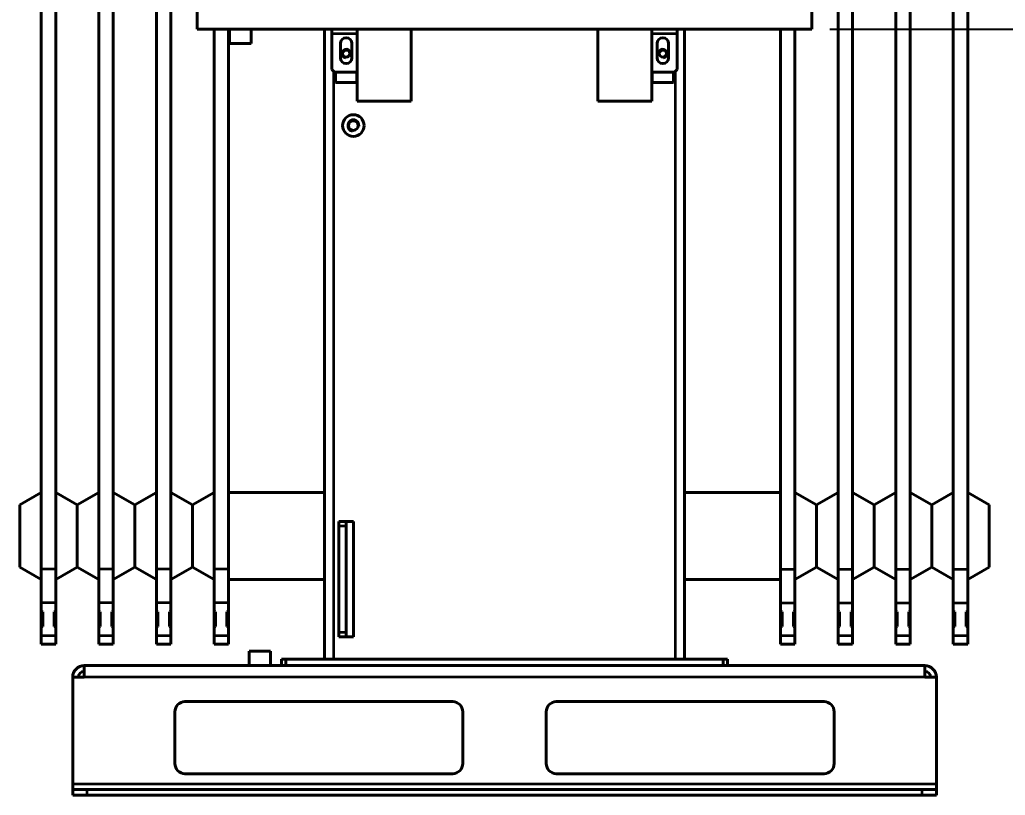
# Model space of a CAD drawing. Header units: millimetres. Extents: x 0 to 4205, y 0 to 2970.
# Drawn here: x 3114 to 3799, y 1161 to 1700 of the extents above; entities that cross this region are included whole.
import ezdxf

# ---------------------------------------------------------------- set-up
doc = ezdxf.new("R2010")
doc.units = ezdxf.units.MM
doc.header["$LTSCALE"] = 5
for name, color, linetype, lineweight in [('가시적인 것(ISO)', 3, 'Continuous', 40), ('가시적인 좁은 것(ISO)', 3, 'Continuous', 35), ('치수(ISO)', 2, 'Continuous', 25)]:
    doc.layers.add(name, color=color, linetype=linetype, lineweight=lineweight)
doc.styles.add('치수 텍스트_PSTEK_POSCO', font='isocp.shx')
doc.dimstyles.new('치수_PSTEK_POSCO', dxfattribs={"dimscale": 5, "dimtxt": 3.5, "dimasz": 2.5, "dimexe": 2, "dimexo": 2.5, "dimgap": 1, "dimtad": 1, "dimrnd": 1e-08, "dimdsep": 46, "dimtxsty": '치수 텍스트_PSTEK_POSCO', "dimcen": 0.09, "dimdle": 10, "dimclrd": 7, "dimclre": 7, "dimclrt": 2, "dimadec": 1, "dimazin": 2, "dimtfac": 1, "dimtmove": 0, "dimatfit": 3, "dimfxl": 0, "dimtolj": 1, "dimlwd": -1, "dimlwe": -1, "dimarcsym": 0})

# ---------------------------------------------------------------- blocks, each defined once
blk = doc.blocks.new('*D37')
at = {"layer": 'Defpoints', "color": 0, "transparency": 16777216}
for p in [(3664.14, 2113.12), (3841.73, 2113.12), (3664.14, 1693.12)]:
    blk.add_point(p, dxfattribs=at)
at = {"layer": '치수(ISO)', "color": 7, "transparency": 16777216}
for p, q in [((3676.64, 2113.12), (3851.73, 2113.12)), ((3841.73, 1705.62), (3841.73, 2100.62)), ((3676.64, 1693.12), (3851.73, 1693.12))]:
    blk.add_line(p, q, dxfattribs=at)
for points in [[(3839.65, 2100.62), (3843.81, 2100.62), (3841.73, 2113.12)], [(3839.65, 1705.62), (3843.81, 1705.62), (3841.73, 1693.12)]]:
    blk.add_solid(points, dxfattribs=at)
at = {"layer": '치수(ISO)', "color": 2, "transparency": 16777216, "insert": (3827.98, 1886.49), "char_height": 17.5, "attachment_point": 4, "rotation": 90, "style": '치수 텍스트_PSTEK_POSCO'}
blk.add_mtext('\\A1;420', dxfattribs=at)

msp = doc.modelspace()

# ---------------------------------------------------------------- linework, layer by layer
at = {"layer": '가시적인 것(ISO)'}
for p, q in [((3237.143, 1693.119), (3237.143, 2078.119)), ((3664.143, 1693.119), (3664.143, 2078.119)), ((3128.843, 1318.153), (3128.843, 1964.085)), ((3138.843, 1964.085), (3138.843, 1318.153)), ((3168.843, 1318.153), (3168.843, 1964.085)), ((3178.843, 1964.085), (3178.843, 1318.153)), ((3208.843, 1318.153), (3208.843, 1964.085)), ((3682.443, 1318.153), (3682.443, 1964.085)), ((3692.443, 1964.085), (3692.443, 1318.153)), ((3722.443, 1318.153), (3722.443, 1964.085)), ((3732.443, 1964.085), (3732.443, 1318.153)), ((3762.443, 1318.153), (3762.443, 1964.085)), ((3772.443, 1964.085), (3772.443, 1318.153)), ((3218.843, 1733.165), (3218.843, 1318.153)), ((3237.143, 1693.119), (3664.143, 1693.119)), ((3248.843, 1318.153), (3248.843, 1693.119)), ((3258.843, 1693.119), (3258.843, 1318.153)), ((3259.643, 1693.119), (3259.643, 1683.119)), ((3274.643, 1693.119), (3274.643, 1683.119)), ((3325.643, 1693.119), (3325.643, 1255.619)), ((3330.643, 1693.119), (3330.643, 1690.119)), ((3348.393, 1643.119), (3348.393, 1693.119)), ((3385.893, 1643.119), (3385.893, 1693.119)), ((3515.393, 1693.119), (3515.393, 1643.119)), ((3552.893, 1693.119), (3552.893, 1643.119)), ((3570.643, 1690.119), (3570.643, 1693.119)), ((3575.643, 1255.619), (3575.643, 1693.119)), ((3642.443, 1318.153), (3642.443, 1693.119)), ((3652.443, 1693.119), (3652.443, 1318.153)), ((3330.643, 1690.119), (3330.643, 1665.119)), ((3570.643, 1665.119), (3570.643, 1690.119)), ((3259.643, 1683.119), (3274.643, 1683.119)), ((3336.643, 1673.119), (3336.643, 1683.119)), ((3344.643, 1683.119), (3344.643, 1673.119)), ((3556.643, 1673.119), (3556.643, 1683.119)), ((3564.643, 1683.119), (3564.643, 1673.119)), ((3332.643, 1663.119), (3330.643, 1665.119)), ((3570.643, 1665.119), (3568.643, 1663.119)), ((3332.643, 1663.119), (3348.393, 1663.119)), ((3333.143, 1663.119), (3333.143, 1656.119)), ((3348.143, 1656.119), (3348.143, 1663.119)), ((3552.893, 1663.119), (3568.643, 1663.119)), ((3553.143, 1656.119), (3553.143, 1663.119)), ((3568.143, 1663.119), (3568.143, 1656.119)), ((3333.143, 1656.119), (3348.143, 1656.119)), ((3568.143, 1656.119), (3553.143, 1656.119)), ((3385.893, 1643.119), (3348.393, 1643.119)), ((3515.393, 1643.119), (3552.893, 1643.119)), ((3113.843, 1362.708), (3128.843, 1371.369)), ((3153.843, 1362.708), (3138.843, 1371.369)), ((3153.843, 1362.708), (3168.843, 1371.369)), ((3193.843, 1362.708), (3178.843, 1371.369)), ((3193.843, 1362.708), (3208.843, 1371.369)), ((3233.843, 1362.708), (3218.843, 1371.369)), ((3233.843, 1362.708), (3248.843, 1371.369)), ((3258.843, 1371.369), (3325.643, 1371.369)), ((3642.443, 1371.369), (3575.643, 1371.369)), ((3667.443, 1362.708), (3652.443, 1371.369)), ((3667.443, 1362.708), (3682.443, 1371.369)), ((3707.443, 1362.708), (3692.443, 1371.369)), ((3707.443, 1362.708), (3722.443, 1371.369)), ((3747.443, 1362.708), (3732.443, 1371.369)), ((3747.443, 1362.708), (3762.443, 1371.369)), ((3787.443, 1362.708), (3772.443, 1371.369)), ((3113.843, 1362.708), (3113.843, 1319.529)), ((3153.843, 1362.708), (3153.843, 1319.529)), ((3193.843, 1362.708), (3193.843, 1319.529)), ((3233.843, 1362.708), (3233.843, 1319.529)), ((3667.443, 1319.529), (3667.443, 1362.708)), ((3707.443, 1319.529), (3707.443, 1362.708)), ((3747.443, 1319.529), (3747.443, 1362.708)), ((3787.443, 1319.529), (3787.443, 1362.708)), ((3340.643, 1351.119), (3335.643, 1351.119)), ((3335.643, 1348.119), (3335.643, 1351.119)), ((3340.643, 1351.119), (3345.643, 1351.119)), ((3340.643, 1351.119), (3340.643, 1351.077)), ((3340.643, 1351.077), (3340.643, 1348.119)), ((3345.643, 1271.119), (3345.643, 1351.119)), ((3335.643, 1274.119), (3335.643, 1348.119)), ((3340.643, 1348.119), (3340.643, 1274.119)), ((3113.843, 1319.529), (3128.843, 1310.869)), ((3128.843, 1318.153), (3128.843, 1294.66)), ((3153.843, 1319.529), (3138.843, 1310.869)), ((3138.843, 1294.66), (3138.843, 1318.153)), ((3153.843, 1319.529), (3168.843, 1310.869)), ((3168.843, 1318.153), (3168.843, 1294.66)), ((3193.843, 1319.529), (3178.843, 1310.869)), ((3178.843, 1294.66), (3178.843, 1318.153)), ((3193.843, 1319.529), (3208.843, 1310.869)), ((3208.843, 1318.153), (3208.843, 1294.66)), ((3233.843, 1319.529), (3218.843, 1310.869)), ((3218.843, 1294.66), (3218.843, 1318.153)), ((3233.843, 1319.529), (3248.843, 1310.869)), ((3248.843, 1318.153), (3248.843, 1294.66)), ((3258.843, 1294.66), (3258.843, 1318.153)), ((3642.443, 1318.153), (3642.443, 1294.66)), ((3667.443, 1319.529), (3652.443, 1310.869)), ((3652.443, 1294.66), (3652.443, 1318.153)), ((3667.443, 1319.529), (3682.443, 1310.869)), ((3682.443, 1318.153), (3682.443, 1294.66)), ((3707.443, 1319.529), (3692.443, 1310.869)), ((3692.443, 1294.66), (3692.443, 1318.153)), ((3707.443, 1319.529), (3722.443, 1310.869)), ((3722.443, 1318.153), (3722.443, 1294.66)), ((3747.443, 1319.529), (3732.443, 1310.869)), ((3732.443, 1294.66), (3732.443, 1318.153)), ((3747.443, 1319.529), (3762.443, 1310.869)), ((3762.443, 1318.153), (3762.443, 1294.66)), ((3787.443, 1319.529), (3772.443, 1310.869)), ((3772.443, 1294.66), (3772.443, 1318.153)), ((3258.843, 1310.869), (3325.643, 1310.869)), ((3642.443, 1310.869), (3575.643, 1310.869)), ((3128.843, 1288.819), (3128.843, 1294.66)), ((3138.843, 1294.66), (3138.843, 1288.819)), ((3168.843, 1288.819), (3168.843, 1294.66)), ((3178.843, 1294.66), (3178.843, 1288.819)), ((3208.843, 1288.819), (3208.843, 1294.66)), ((3218.843, 1294.66), (3218.843, 1288.819)), ((3248.843, 1288.819), (3248.843, 1294.66)), ((3258.843, 1294.66), (3258.843, 1288.819)), ((3642.443, 1288.819), (3642.443, 1294.66)), ((3652.443, 1294.66), (3652.443, 1288.819)), ((3682.443, 1288.819), (3682.443, 1294.66)), ((3692.443, 1294.66), (3692.443, 1288.819)), ((3722.443, 1288.819), (3722.443, 1294.66)), ((3732.443, 1294.66), (3732.443, 1288.819)), ((3762.443, 1288.819), (3762.443, 1294.66)), ((3772.443, 1294.66), (3772.443, 1288.819)), ((3128.843, 1288.819), (3129.843, 1288.385)), ((3128.843, 1277.899), (3128.843, 1288.819)), ((3129.843, 1288.385), (3129.843, 1278.333)), ((3137.843, 1288.385), (3138.843, 1288.819)), ((3137.843, 1278.333), (3137.843, 1288.385)), ((3138.843, 1288.819), (3138.843, 1277.899)), ((3168.843, 1288.819), (3169.843, 1288.385)), ((3168.843, 1277.899), (3168.843, 1288.819)), ((3169.843, 1288.385), (3169.843, 1278.333)), ((3177.843, 1288.385), (3178.843, 1288.819)), ((3177.843, 1278.333), (3177.843, 1288.385)), ((3178.843, 1288.819), (3178.843, 1277.899)), ((3208.843, 1288.819), (3209.843, 1288.385)), ((3208.843, 1277.899), (3208.843, 1288.819)), ((3209.843, 1288.385), (3209.843, 1278.333)), ((3217.843, 1288.385), (3218.843, 1288.819)), ((3217.843, 1278.333), (3217.843, 1288.385)), ((3218.843, 1288.819), (3218.843, 1277.899)), ((3248.843, 1288.819), (3249.843, 1288.385)), ((3248.843, 1277.899), (3248.843, 1288.819)), ((3249.843, 1288.385), (3249.843, 1278.333)), ((3257.843, 1288.385), (3258.843, 1288.819)), ((3257.843, 1278.333), (3257.843, 1288.385)), ((3258.843, 1288.819), (3258.843, 1277.899)), ((3642.443, 1288.819), (3643.443, 1288.385)), ((3642.443, 1277.899), (3642.443, 1288.819)), ((3643.443, 1288.385), (3643.443, 1278.333)), ((3651.443, 1288.385), (3652.443, 1288.819)), ((3651.443, 1278.333), (3651.443, 1288.385)), ((3652.443, 1288.819), (3652.443, 1277.899)), ((3682.443, 1288.819), (3683.443, 1288.385)), ((3682.443, 1277.899), (3682.443, 1288.819)), ((3683.443, 1288.385), (3683.443, 1278.333)), ((3691.443, 1288.385), (3692.443, 1288.819)), ((3691.443, 1278.333), (3691.443, 1288.385)), ((3692.443, 1288.819), (3692.443, 1277.899)), ((3722.443, 1288.819), (3723.443, 1288.385)), ((3722.443, 1277.899), (3722.443, 1288.819)), ((3723.443, 1288.385), (3723.443, 1278.333)), ((3731.443, 1288.385), (3732.443, 1288.819)), ((3731.443, 1278.333), (3731.443, 1288.385)), ((3732.443, 1288.819), (3732.443, 1277.899)), ((3762.443, 1288.819), (3763.443, 1288.385)), ((3762.443, 1277.899), (3762.443, 1288.819)), ((3763.443, 1288.385), (3763.443, 1278.333)), ((3771.443, 1288.385), (3772.443, 1288.819)), ((3771.443, 1278.333), (3771.443, 1288.385)), ((3772.443, 1288.819), (3772.443, 1277.899)), ((3129.843, 1278.333), (3128.843, 1277.899)), ((3128.843, 1272.149), (3128.843, 1277.899)), ((3138.843, 1277.899), (3137.843, 1278.333)), ((3138.843, 1277.899), (3138.843, 1272.149)), ((3169.843, 1278.333), (3168.843, 1277.899)), ((3168.843, 1272.149), (3168.843, 1277.899)), ((3178.843, 1277.899), (3177.843, 1278.333)), ((3178.843, 1277.899), (3178.843, 1272.149)), ((3209.843, 1278.333), (3208.843, 1277.899)), ((3208.843, 1272.149), (3208.843, 1277.899)), ((3218.843, 1277.899), (3217.843, 1278.333)), ((3218.843, 1277.899), (3218.843, 1272.149)), ((3249.843, 1278.333), (3248.843, 1277.899)), ((3248.843, 1272.149), (3248.843, 1277.899)), ((3258.843, 1277.899), (3257.843, 1278.333)), ((3258.843, 1277.899), (3258.843, 1272.149)), ((3335.643, 1271.119), (3335.643, 1274.119)), ((3340.643, 1274.119), (3340.643, 1271.161)), ((3643.443, 1278.333), (3642.443, 1277.899)), ((3642.443, 1272.149), (3642.443, 1277.899)), ((3652.443, 1277.899), (3651.443, 1278.333)), ((3652.443, 1277.899), (3652.443, 1272.149)), ((3683.443, 1278.333), (3682.443, 1277.899)), ((3682.443, 1272.149), (3682.443, 1277.899)), ((3692.443, 1277.899), (3691.443, 1278.333)), ((3692.443, 1277.899), (3692.443, 1272.149)), ((3723.443, 1278.333), (3722.443, 1277.899)), ((3722.443, 1272.149), (3722.443, 1277.899)), ((3732.443, 1277.899), (3731.443, 1278.333)), ((3732.443, 1277.899), (3732.443, 1272.149)), ((3763.443, 1278.333), (3762.443, 1277.899)), ((3762.443, 1272.149), (3762.443, 1277.899)), ((3772.443, 1277.899), (3771.443, 1278.333)), ((3772.443, 1277.899), (3772.443, 1272.149)), ((3128.843, 1272.149), (3128.843, 1266.119)), ((3138.843, 1266.119), (3138.843, 1272.149)), ((3168.843, 1272.149), (3168.843, 1266.119)), ((3178.843, 1266.119), (3178.843, 1272.149)), ((3208.843, 1272.149), (3208.843, 1266.119)), ((3218.843, 1266.119), (3218.843, 1272.149)), ((3248.843, 1272.149), (3248.843, 1266.119)), ((3258.843, 1266.119), (3258.843, 1272.149)), ((3335.643, 1271.119), (3340.643, 1271.119)), ((3340.643, 1271.161), (3340.643, 1271.119)), ((3345.643, 1271.119), (3340.643, 1271.119)), ((3642.443, 1272.149), (3642.443, 1266.119)), ((3652.443, 1266.119), (3652.443, 1272.149)), ((3682.443, 1272.149), (3682.443, 1266.119)), ((3692.443, 1266.119), (3692.443, 1272.149)), ((3722.443, 1272.149), (3722.443, 1266.119)), ((3732.443, 1266.119), (3732.443, 1272.149)), ((3762.443, 1272.149), (3762.443, 1266.119)), ((3772.443, 1266.119), (3772.443, 1272.149)), ((3128.843, 1266.119), (3138.843, 1266.119)), ((3168.843, 1266.119), (3178.843, 1266.119)), ((3208.843, 1266.119), (3218.843, 1266.119)), ((3248.843, 1266.119), (3258.843, 1266.119)), ((3288.143, 1261.119), (3273.143, 1261.119)), ((3273.143, 1251.119), (3273.143, 1261.119)), ((3288.143, 1251.119), (3288.143, 1261.119)), ((3652.443, 1266.119), (3642.443, 1266.119)), ((3692.443, 1266.119), (3682.443, 1266.119)), ((3732.443, 1266.119), (3722.443, 1266.119)), ((3772.443, 1266.119), (3762.443, 1266.119)), ((3298.643, 1255.619), (3295.643, 1255.619)), ((3295.643, 1255.619), (3295.643, 1251.119)), ((3298.643, 1251.119), (3298.643, 1255.619)), ((3602.643, 1255.619), (3298.643, 1255.619)), ((3605.643, 1255.619), (3602.643, 1255.619)), ((3602.643, 1255.619), (3602.643, 1251.119)), ((3605.643, 1251.119), (3605.643, 1255.619)), ((3158.643, 1243.119), (3158.643, 1251.119)), ((3158.643, 1251.119), (3742.643, 1251.119)), ((3742.643, 1251.119), (3742.643, 1243.119)), ((3158.643, 1243.119), (3150.643, 1243.119)), ((3150.643, 1169.119), (3150.643, 1243.119)), ((3750.643, 1243.119), (3742.643, 1243.119)), ((3750.643, 1243.119), (3750.643, 1169.119)), ((3228.643, 1226.119), (3414.643, 1226.119)), ((3486.643, 1226.119), (3672.643, 1226.119)), ((3221.643, 1183.119), (3221.643, 1219.119)), ((3421.643, 1219.119), (3421.643, 1183.119)), ((3479.643, 1183.119), (3479.643, 1219.119)), ((3679.643, 1219.119), (3679.643, 1183.119)), ((3414.643, 1176.119), (3228.643, 1176.119)), ((3672.643, 1176.119), (3486.643, 1176.119)), ((3150.643, 1165.119), (3150.643, 1169.119)), ((3150.643, 1165.119), (3160.643, 1165.119)), ((3150.643, 1165.119), (3150.643, 1161.119)), ((3160.643, 1165.119), (3740.643, 1165.119)), ((3740.643, 1165.119), (3750.643, 1165.119)), ((3750.643, 1165.119), (3750.643, 1169.119)), ((3750.643, 1161.119), (3750.643, 1165.119)), ((3160.643, 1161.119), (3150.643, 1161.119)), ((3160.643, 1161.119), (3740.643, 1161.119)), ((3750.643, 1161.119), (3740.643, 1161.119))]:
    msp.add_line(p, q, dxfattribs=at)
for centre, radius in [((3340.643, 1676.119), 2.459), ((3560.643, 1676.119), 2.459), ((3345.643, 1626.119), 7.5), ((3345.643, 1626.119), 3.324)]:
    msp.add_circle(centre, radius, dxfattribs=at)
for centre, radius, start, end in [((3340.643, 1683.119), 4, 0, 180), ((3560.643, 1683.119), 4, 0, 180), ((3340.643, 1673.119), 4, 180, 0), ((3560.643, 1673.119), 4, 180, 0), ((3158.643, 1243.119), 8, 90, 180), ((3158.643, 1243.119), 4, 90, 180), ((3742.643, 1243.119), 8, 0, 90), ((3742.643, 1243.119), 4, 0, 90), ((3228.643, 1219.119), 7, 90, 180), ((3414.643, 1219.119), 7, 0, 90), ((3486.643, 1219.119), 7, 90, 180), ((3672.643, 1219.119), 7, 0, 90), ((3228.643, 1183.119), 7, 180, 270), ((3414.643, 1183.119), 7, 270, 0), ((3486.643, 1183.119), 7, 180, 270), ((3672.643, 1183.119), 7, 270, 0)]:
    msp.add_arc(centre, radius, start, end, dxfattribs=at)
at = {"layer": '가시적인 좁은 것(ISO)'}
for p, q in [((3330.643, 1690.119), (3348.393, 1690.119)), ((3552.893, 1690.119), (3570.643, 1690.119)), ((3332.043, 1255.619), (3332.043, 1663.719)), ((3569.243, 1663.719), (3569.243, 1255.619)), ((3335.643, 1348.119), (3340.643, 1348.119)), ((3138.843, 1318.153), (3128.843, 1318.153)), ((3178.843, 1318.153), (3168.843, 1318.153)), ((3218.843, 1318.153), (3208.843, 1318.153)), ((3258.843, 1318.153), (3248.843, 1318.153)), ((3642.443, 1318.153), (3652.443, 1318.153)), ((3682.443, 1318.153), (3692.443, 1318.153)), ((3722.443, 1318.153), (3732.443, 1318.153)), ((3762.443, 1318.153), (3772.443, 1318.153)), ((3138.843, 1294.66), (3128.843, 1294.66)), ((3178.843, 1294.66), (3168.843, 1294.66)), ((3218.843, 1294.66), (3208.843, 1294.66)), ((3258.843, 1294.66), (3248.843, 1294.66)), ((3642.443, 1294.66), (3652.443, 1294.66)), ((3682.443, 1294.66), (3692.443, 1294.66)), ((3722.443, 1294.66), (3732.443, 1294.66)), ((3762.443, 1294.66), (3772.443, 1294.66)), ((3340.643, 1274.119), (3335.643, 1274.119)), ((3128.843, 1272.149), (3138.843, 1272.149)), ((3168.843, 1272.149), (3178.843, 1272.149)), ((3208.843, 1272.149), (3218.843, 1272.149)), ((3248.843, 1272.149), (3258.843, 1272.149)), ((3642.443, 1272.149), (3652.443, 1272.149)), ((3682.443, 1272.149), (3692.443, 1272.149)), ((3722.443, 1272.149), (3732.443, 1272.149)), ((3762.443, 1272.149), (3772.443, 1272.149)), ((3742.643, 1243.119), (3158.643, 1243.119)), ((3150.643, 1169.119), (3750.643, 1169.119)), ((3160.643, 1161.119), (3160.643, 1165.119)), ((3740.643, 1165.119), (3740.643, 1161.119))]:
    msp.add_line(p, q, dxfattribs=at)
for centre, radius, start, end in [((3340.643, 1676.119), 3, 350, 260), ((3560.643, 1676.119), 3, 280, 190), ((3345.643, 1626.119), 4, 350, 260)]:
    msp.add_arc(centre, radius, start, end, dxfattribs=at)

# ---------------------------------------------------------------- dimensions: what is measured, and where the dimension line sits
at = {"layer": '치수(ISO)', "color": 7}
dim = msp.add_linear_dim(base=(3841.73, 2113.119), p1=(3664.143, 1693.119), p2=(3664.143, 2113.119), angle=90, dimstyle='치수_PSTEK_POSCO', override={"dimdec": 2, "dimtp": 0, "dimtm": 0, "dimtdec": 2, "dimtofl": 0, "dimatfit": 1}, dxfattribs=at)
dim.commit()
dim.dimension.update_dxf_attribs({"geometry": '*D37', "text_midpoint": (3841.73, 1903.119), "dimtype": 160})

doc.saveas('drawing.dxf')
